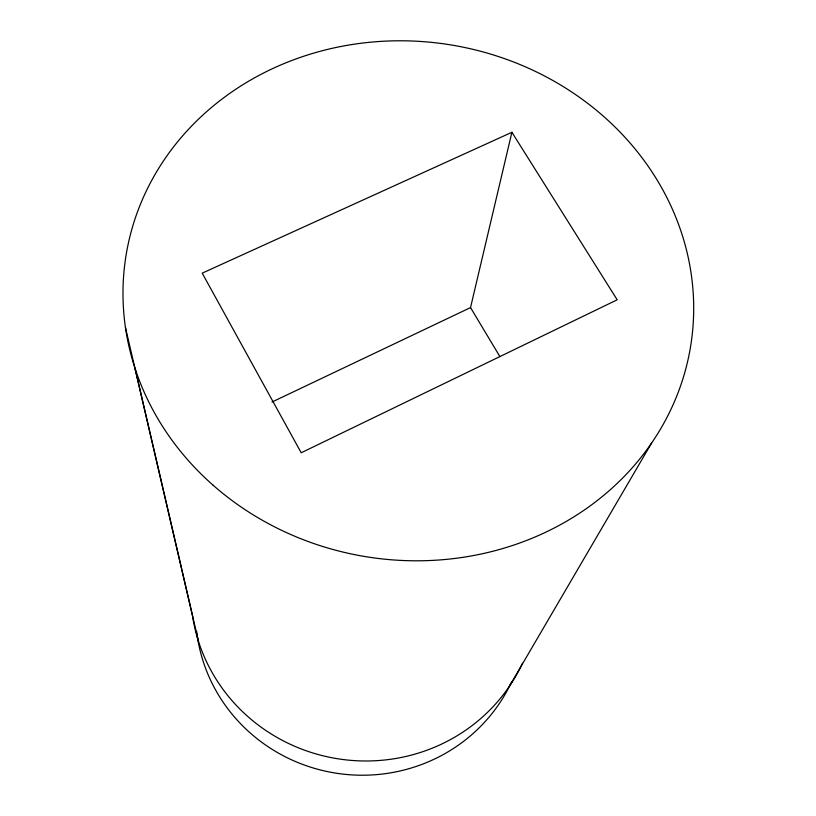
<?xml version="1.0" encoding="UTF-8"?>
<svg xmlns="http://www.w3.org/2000/svg" width="816" height="816" viewBox="0 0 816 816"><rect width="100%" height="100%" fill="white"/><g stroke="black" fill="none" stroke-linecap="round" stroke-linejoin="round"><path stroke-width="1.22" d="M499.922 356.633L470.526 307.591L511.897 132.284L202.205 273.156L301.206 452.768L617.182 299.798L511.897 132.284M509.286 686.45L651.576 443.078M271.983 402.043L470.526 307.591M125.44 327.44L192.464 615.58A173.563 167.606 8.6 0 0 340.252 759.145A173.563 167.606 8.6 0 0 522.485 663.194M135.038 368.383L198.563 641.631M511.652 681.748A165.393 160.426 8.6 0 1 335.437 773.078A165.393 160.426 8.6 0 1 196.636 631.36M212.823 484.969A285.926 259.386 8.6 0 0 686.103 367.649A285.926 259.386 8.6 0 0 326.074 49.766A285.926 259.386 8.6 0 0 212.823 484.969"/></g></svg>
